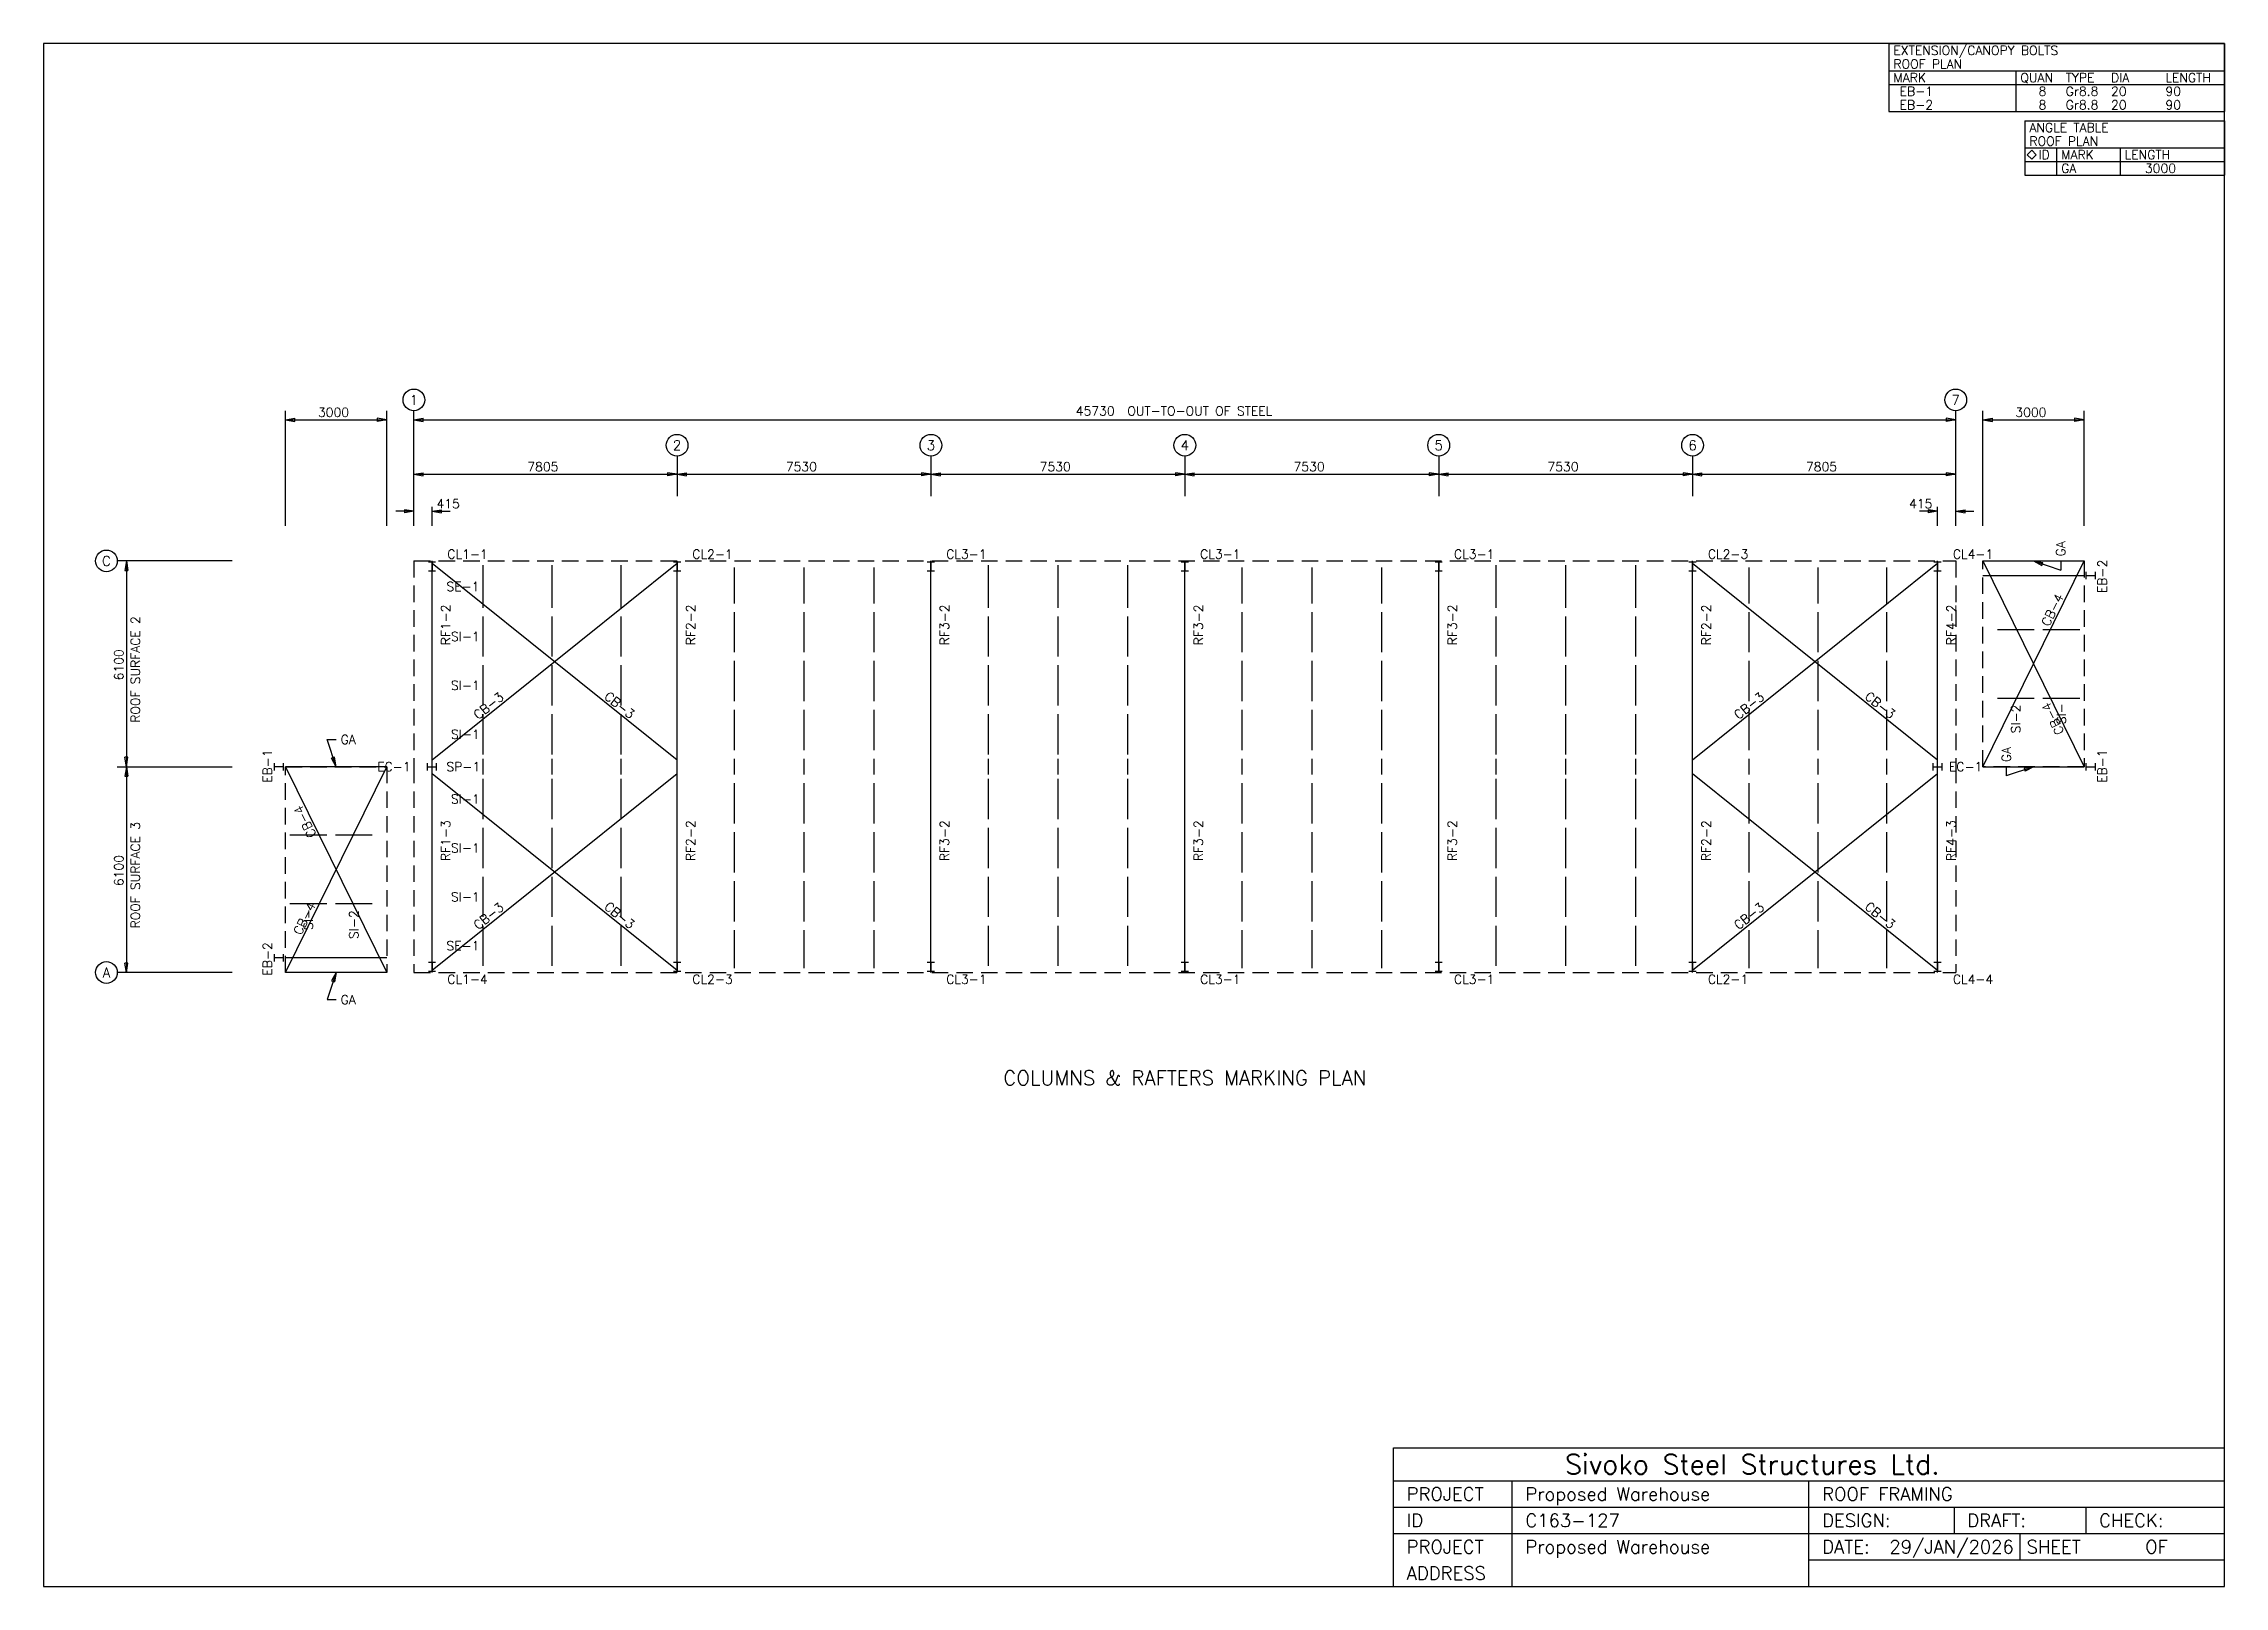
# Model space of a CAD drawing. Extents: x 0 to 64681, y 0 to 45739.
import ezdxf
from ezdxf.enums import TextEntityAlignment as Align

# ---------------------------------------------------------------- set-up
doc = ezdxf.new("R2010")
doc.units = 0
doc.linetypes.add('CONTIN', pattern=[0])
doc.linetypes.add('DASHED', pattern=[731.46, 488.96, -242.5])
doc.layers.get('0').update_dxf_attribs({"linetype": 'CONTIN'})
for name, color, linetype in [('1', 7, 'CONTIN'), ('10', 10, 'CONTIN'), ('11', 7, 'CONTIN'), ('12', 6, 'CONTIN'), ('13', 1, 'CONTIN'), ('14', 7, 'CONTIN'), ('15', 7, 'CONTIN'), ('2', 6, 'CONTIN'), ('22', 7, 'CONTIN'), ('26', 7, 'CONTIN'), ('3', 7, 'CONTIN'), ('4', 7, 'CONTIN'), ('5', 5, 'DASHED'), ('6', 6, 'CONTIN')]:
    doc.layers.add(name, color=color, linetype=linetype)
doc.styles.add('SIMPLEX', font='SIMPLEX')

# ---------------------------------------------------------------- blocks, each defined once
blk = doc.blocks.new('WCOL')
for p, q in [((-10.2, 0), (10.2, 0)), ((0, 0), (0, -25.4)), ((-10.2, -25.4), (10.2, -25.4))]:
    blk.add_line(p, q)
blk = doc.blocks.new('ARROWP')
for p, q in [((0, 0), (-280, 47)), ((-280, 47), (-280, -47)), ((0, 0), (-280, -47))]:
    blk.add_line(p, q)
blk = doc.blocks.new('ARROW')
for p, q in [((0, 0), (-280, 47)), ((-280, 47), (-280, -47)), ((0, 0), (-280, -47))]:
    blk.add_line(p, q)
blk = doc.blocks.new('ROFFRM')
at = {"layer": '1'}
for p, q in [((537.853333, 6300), (7804.99951, 12132.7686)), ((537.853333, 12132.7686), (7804.99951, 6300)), ((2048.74878, 12070.915), (2048.74878, 10814.1758)), ((4092.49854, 12070.915), (4092.49854, 10814.1758)), ((6136.25146, 12070.915), (6136.25146, 10814.1758)), ((9500.00098, 12003.6836), (9500.00098, 10943.2617)), ((11569.999, 12003.6836), (11569.999, 10943.2617)), ((13640, 12003.6836), (13640, 10943.2617)), ((17030, 12070.915), (17030, 10814.1758)), ((19100, 12070.915), (19100, 10814.1758)), ((21170, 12070.915), (21170, 10814.1758)), ((24560.002, 12003.6836), (24560.002, 10943.2617)), ((26629.998, 12003.6836), (26629.998, 10943.2617)), ((28700, 12003.6836), (28700, 10943.2617)), ((32090, 12070.915), (32090, 10814.1758)), ((34160, 12070.915), (34160, 10814.1758)), ((36230, 12070.915), (36230, 10814.1758)), ((37925, 6300), (45192.1445, 12132.7686)), ((37925, 12132.7686), (45192.1445, 6300)), ((39593.75, 12003.6836), (39593.75, 10943.2617)), ((41637.5, 12003.6836), (41637.5, 10943.2617)), ((43681.25, 12003.6836), (43681.25, 10943.2617)), ((46536.7773, 12200), (49536.7773, 6100)), ((46536.7773, 6100), (49536.7773, 12200)), ((2048.74878, 10556.0059), (2048.74878, 9363.81055)), ((4092.49854, 10556.0059), (4092.49854, 9363.81055)), ((6136.25146, 10556.0059), (6136.25146, 9363.81055)), ((9500.00098, 10685.0908), (9500.00098, 9492.89551)), ((11569.999, 10685.0908), (11569.999, 9492.89551)), ((13640, 10685.0908), (13640, 9492.89551)), ((17030, 10556.0059), (17030, 9363.81055)), ((19100, 10556.0059), (19100, 9363.81055)), ((21170, 10556.0059), (21170, 9363.81055)), ((24560.002, 10685.0908), (24560.002, 9492.89551)), ((26629.998, 10685.0908), (26629.998, 9492.89551)), ((28700, 10685.0908), (28700, 9492.89551)), ((32090, 10556.0059), (32090, 9363.81055)), ((34160, 10556.0059), (34160, 9363.81055)), ((36230, 10556.0059), (36230, 9363.81055)), ((39593.75, 10685.0908), (39593.75, 9492.89551)), ((41637.5, 10685.0908), (41637.5, 9492.89551)), ((43681.25, 10685.0908), (43681.25, 9492.89551)), ((46965.8594, 10166.667), (48057.6914, 10166.667)), ((48315.8594, 10166.667), (49407.6953, 10166.667)), ((48315.8594, 10166.667), (49407.6953, 10166.667)), ((2048.74878, 9105.64063), (2048.74878, 7913.44531)), ((4092.49854, 9105.64063), (4092.49854, 7913.44531)), ((6136.25146, 9105.64063), (6136.25146, 7913.44531)), ((9500.00098, 9234.72559), (9500.00098, 8042.52979)), ((11569.999, 9234.72559), (11569.999, 8042.52979)), ((13640, 9234.72559), (13640, 8042.52979)), ((17030, 9105.64063), (17030, 7913.44531)), ((19100, 9105.64063), (19100, 7913.44531)), ((21170, 9105.64063), (21170, 7913.44531)), ((24560.002, 9234.72559), (24560.002, 8042.52979)), ((26629.998, 9234.72559), (26629.998, 8042.52979)), ((28700, 9234.72559), (28700, 8042.52979)), ((32090, 9105.64063), (32090, 7913.44531)), ((34160, 9105.64063), (34160, 7913.44531)), ((36230, 9105.64063), (36230, 7913.44531)), ((39593.75, 9234.72559), (39593.75, 8042.52979)), ((41637.5, 9234.72559), (41637.5, 8042.52979)), ((43681.25, 9234.72559), (43681.25, 8042.52979)), ((9500.00098, 7784.35986), (9500.00098, 6592.1626)), ((11569.999, 7784.35986), (11569.999, 6592.1626)), ((13640, 7784.35986), (13640, 6592.1626)), ((24560.002, 7784.35986), (24560.002, 6592.1626)), ((26629.998, 7784.35986), (26629.998, 6592.1626)), ((28700, 7784.35986), (28700, 6592.1626)), ((39593.75, 7784.35986), (39593.75, 6592.1626)), ((41637.5, 7784.35986), (41637.5, 6592.1626)), ((43681.25, 7784.35986), (43681.25, 6592.1626)), ((46965.8594, 8133.33398), (48057.6914, 8133.33398)), ((48315.8594, 8133.33398), (49407.6953, 8133.33398)), ((48315.8594, 8133.33398), (49407.6953, 8133.33398)), ((2048.74878, 7655.27441), (2048.74878, 6463.07764)), ((4092.49854, 7655.27441), (4092.49854, 6463.07764)), ((6136.25146, 7655.27441), (6136.25146, 6463.07764)), ((17030, 7655.27441), (17030, 6463.07764)), ((19100, 7655.27441), (19100, 6463.07764)), ((21170, 7655.27441), (21170, 6463.07764)), ((32090, 7655.27441), (32090, 6463.07764)), ((34160, 7655.27441), (34160, 6463.07764)), ((36230, 7655.27441), (36230, 6463.07764)), ((-3806.78, 6100), (-806.78003, 0)), ((-3806.78, 0), (-806.78003, 6100)), ((537.853333, 67.231667), (7804.99951, 5900.00049)), ((537.853333, 5900.00049), (7804.99951, 67.231667)), ((2048.74878, 6333.99316), (2048.74878, 5866.03125)), ((4092.49854, 6333.99316), (4092.49854, 5866.03125)), ((6136.25146, 6333.99316), (6136.25146, 5866.03125)), ((9500.00098, 6333.99316), (9500.00098, 5866.03076)), ((11569.999, 6333.99316), (11569.999, 5866.03076)), ((13640, 6333.99316), (13640, 5866.03076)), ((17030, 6333.99316), (17030, 5866.03125)), ((19100, 6333.99316), (19100, 5866.03125)), ((21170, 6333.99316), (21170, 5866.03125)), ((24560.002, 6333.99316), (24560.002, 5866.03076)), ((26629.998, 6333.99316), (26629.998, 5866.03076)), ((28700, 6333.99316), (28700, 5866.03076)), ((32090, 6333.99316), (32090, 5866.03125)), ((34160, 6333.99316), (34160, 5866.03125)), ((36230, 6333.99316), (36230, 5866.03125)), ((37925, 67.231667), (45192.1445, 5900.00049)), ((37925, 5900.00049), (45192.1445, 67.231667)), ((39593.75, 6333.99316), (39593.75, 5866.03076)), ((41637.5, 6333.99316), (41637.5, 5866.03076)), ((43681.25, 6333.99316), (43681.25, 5866.03076)), ((2048.74878, 5736.94678), (2048.74878, 4544.75)), ((4092.49854, 5736.94678), (4092.49854, 4544.75)), ((6136.25146, 5736.94678), (6136.25146, 4544.75)), ((9500.00098, 5607.86133), (9500.00098, 4415.66504)), ((11569.999, 5607.86133), (11569.999, 4415.66504)), ((13640, 5607.86133), (13640, 4415.66504)), ((17030, 5736.94678), (17030, 4544.75)), ((19100, 5736.94678), (19100, 4544.75)), ((21170, 5736.94678), (21170, 4544.75)), ((24560.002, 5607.86133), (24560.002, 4415.66504)), ((26629.998, 5607.86133), (26629.998, 4415.66504)), ((28700, 5607.86133), (28700, 4415.66504)), ((32090, 5736.94678), (32090, 4544.75)), ((34160, 5736.94678), (34160, 4544.75)), ((36230, 5736.94678), (36230, 4544.75)), ((39593.75, 5607.86133), (39593.75, 4415.66504)), ((41637.5, 5607.86133), (41637.5, 4415.66504)), ((43681.25, 5607.86133), (43681.25, 4415.66504)), ((-2585.8647, 4066.6665), (-3677.6953, 4066.6665)), ((-2585.8647, 4066.6665), (-3677.6953, 4066.6665)), ((-1235.8649, 4066.6665), (-2327.6953, 4066.6665)), ((2048.74878, 4286.58057), (2048.74878, 3094.38379)), ((4092.49854, 4286.58057), (4092.49854, 3094.38379)), ((6136.25146, 4286.58057), (6136.25146, 3094.38379)), ((9500.00098, 4157.49561), (9500.00098, 2965.29883)), ((11569.999, 4157.49561), (11569.999, 2965.29883)), ((13640, 4157.49561), (13640, 2965.29883)), ((17030, 4286.58057), (17030, 3094.38379)), ((19100, 4286.58057), (19100, 3094.38379)), ((21170, 4286.58057), (21170, 3094.38379)), ((24560.002, 4157.49561), (24560.002, 2965.29883)), ((26629.998, 4157.49561), (26629.998, 2965.29883)), ((28700, 4157.49561), (28700, 2965.29883)), ((32090, 4286.58057), (32090, 3094.38379)), ((34160, 4286.58057), (34160, 3094.38379)), ((36230, 4286.58057), (36230, 3094.38379)), ((39593.75, 4157.49561), (39593.75, 2965.29883)), ((41637.5, 4157.49561), (41637.5, 2965.29883)), ((43681.25, 4157.49561), (43681.25, 2965.29883)), ((2048.74878, 2836.21411), (2048.74878, 1644.01733)), ((4092.49854, 2836.21411), (4092.49854, 1644.01733)), ((6136.25146, 2836.21411), (6136.25146, 1644.01733)), ((9500.00098, 2707.12939), (9500.00098, 1514.9325)), ((11569.999, 2707.12939), (11569.999, 1514.9325)), ((13640, 2707.12939), (13640, 1514.9325)), ((17030, 2836.21411), (17030, 1644.01733)), ((19100, 2836.21411), (19100, 1644.01733)), ((21170, 2836.21411), (21170, 1644.01733)), ((24560.002, 2707.12939), (24560.002, 1514.9325)), ((26629.998, 2707.12939), (26629.998, 1514.9325)), ((28700, 2707.12939), (28700, 1514.9325)), ((32090, 2836.21411), (32090, 1644.01733)), ((34160, 2836.21411), (34160, 1644.01733)), ((36230, 2836.21411), (36230, 1644.01733)), ((39593.75, 2707.12939), (39593.75, 1514.9325)), ((41637.5, 2707.12939), (41637.5, 1514.9325)), ((43681.25, 2707.12939), (43681.25, 1514.9325)), ((-2585.8647, 2033.33325), (-3677.6953, 2033.33325)), ((-2585.8647, 2033.33325), (-3677.6953, 2033.33325)), ((-1235.8649, 2033.33325), (-2327.6953, 2033.33325)), ((2048.74878, 1385.8479), (2048.74878, 196.316483)), ((4092.49854, 1385.8479), (4092.49854, 196.316483)), ((6136.25146, 1385.8479), (6136.25146, 196.316483)), ((17030, 1385.8479), (17030, 196.316483)), ((19100, 1385.8479), (19100, 196.316483)), ((21170, 1385.8479), (21170, 196.316483)), ((32090, 1385.8479), (32090, 196.316483)), ((34160, 1385.8479), (34160, 196.316483)), ((36230, 1385.8479), (36230, 196.316483)), ((9500.00098, 1256.76294), (9500.00098, 129.084808)), ((11569.999, 1256.76294), (11569.999, 129.084808)), ((13640, 1256.76294), (13640, 129.084808)), ((24560.002, 1256.76294), (24560.002, 129.084808)), ((26629.998, 1256.76294), (26629.998, 129.084808)), ((28700, 1256.76294), (28700, 129.084808)), ((39593.75, 1256.76294), (39593.75, 129.084808)), ((41637.5, 1256.76294), (41637.5, 129.084808)), ((43681.25, 1256.76294), (43681.25, 129.084808))]:
    blk.add_line(p, q, dxfattribs=at)
at = {"layer": '12'}
for p, q in [((-3806.78, 13242.0928), (-3806.78, 16652.082)), ((-806.77985, 13242.0928), (-806.77985, 16652.082)), ((0, 13242.0928), (0, 16652.082)), ((45730, 13242.0928), (45730, 16652.082)), ((46536.7773, 13242.0928), (46536.7773, 16652.082)), ((49536.7773, 13242.0928), (49536.7773, 16652.082)), ((7804.99951, 15307.4492), (7804.99951, 14124.1709)), ((15334.998, 15307.4492), (15334.998, 14124.1709)), ((22864.998, 15307.4492), (22864.998, 14124.1709)), ((30395.002, 15307.4492), (30395.002, 14124.1709)), ((37925, 15307.4492), (37925, 14124.1709)), ((0, 13242.0928), (0, 13806.8389)), ((537.853333, 13242.0928), (537.853333, 13806.8389)), ((45192.1445, 13242.0928), (45192.1445, 13806.8389)), ((45730, 13242.0928), (45730, 13806.8389)), ((-5386.7236, 12200), (-8796.7139, 12200)), ((-8796.7139, 6100), (-5386.7236, 6100)), ((-5386.7236, 0), (-8796.7139, 0))]:
    blk.add_line(p, q, dxfattribs=at)
at = {"layer": '13'}
for centre in [(0, 16974.7949), (45730, 16974.7949), (7804.99951, 15630.1611), (15334.998, 15630.1611), (22864.998, 15630.1611), (30395.002, 15630.1611), (37925, 15630.1611), (-9119.4258, 12200), (-9119.4258, 0)]:
    blk.add_circle(centre, 322.712036, dxfattribs=at)
at = {"layer": '2'}
for p, q in [((-3806.78, 16383.1572), (-806.78003, 16383.1572)), ((0, 16383.1572), (45730, 16383.1572)), ((46536.7773, 16383.1572), (49536.7773, 16383.1572)), ((0, 14769.5947), (45730, 14769.5947)), ((0, 13672.374), (-537.85333, 13672.374)), ((537.853333, 13672.374), (1075.70667, 13672.374)), ((45192.1445, 13672.374), (44654.293, 13672.374)), ((45730, 13672.374), (46267.8516, 13672.374)), ((-8527.7881, 12200), (-8527.7881, 0))]:
    blk.add_line(p, q, dxfattribs=at)
at = {"layer": '3'}
for p, q in [((48036.7773, 12200), (48843.5586, 11931.0732)), ((48843.5586, 12200), (48843.5586, 11931.0732)), ((-2306.78, 6100), (-2575.7068, 6906.7793)), ((-2575.7068, 6906.7793), (-2306.78, 6906.7793)), ((47230, 6100), (47230, 5831.07324)), ((48036.7773, 6100), (47230, 5831.07324)), ((-2306.78, 0), (-2575.7068, -806.78003)), ((-2575.7068, -806.78003), (-2306.78, -806.78003))]:
    blk.add_line(p, q, dxfattribs=at)
at = {"layer": '4'}
for p, q in [((537.853333, 0), (537.853333, 12200)), ((7804.99951, 0), (7804.99951, 12200)), ((15335, 0), (15335, 12200)), ((22865, 0), (22865, 12200)), ((30395.002, 0), (30395.002, 12200)), ((37925, 0), (37925, 12200)), ((45192.1445, 0), (45192.1445, 12200)), ((46536.7773, 11770), (49536.7773, 11770)), ((-806.78003, 6100), (-3806.78, 6100)), ((46536.7773, 6100), (49536.7773, 6100)), ((-806.78003, 430.000092), (-3806.78, 430.000092))]:
    blk.add_line(p, q, dxfattribs=at)
at = {"layer": '5'}
for p, q in [((0, 12200), (0, 6100)), ((0, 12200), (45730, 12200)), ((45730, 12200), (45730, 6100)), ((46536.7773, 6100), (46536.7773, 12200)), ((46536.7773, 12200), (49536.7773, 12200)), ((49536.7773, 12200), (49536.7773, 6100)), ((-3806.78, 6100), (-806.78003, 6100)), ((-3806.78, 0), (-3806.78, 6100)), ((-806.78003, 6100), (-806.78003, 0)), ((0, 6100), (0, 0)), ((45730, 6100), (45730, 0)), ((49536.7773, 6100), (46536.7773, 6100)), ((-806.78003, 0), (-3806.78, 0)), ((0, 0), (45730, 0))]:
    blk.add_line(p, q, dxfattribs=at)
at = {"layer": '6'}
for p, q in [((46536.7773, 12200), (49536.7773, 12200)), ((-806.78003, 6100), (-3806.78, 6100)), ((46536.7773, 6100), (49536.7773, 6100)), ((-806.78003, 0), (-3806.78, 0))]:
    blk.add_line(p, q, dxfattribs=at)
at = {"layer": '10', "yscale": 10.5876646, "zscale": 10.5876646}
for p, xscale in [((537.852417, 12166.3848), -10.587665), ((7804.99951, 12166.3848), -10.587665), ((15334.998, 12166.3848), -10.587665), ((22864.998, 12166.3848), -10.587665), ((30395.002, 12166.3848), -10.587665), ((37925, 12166.3848), -10.587665), ((45192.1445, 12166.3848), -10.587665), ((537.853333, 302.542511), 10.5876646), ((7804.99951, 302.542511), 10.5876646), ((15335, 302.542511), 10.5876646), ((22865, 302.542511), 10.5876646), ((30395.002, 302.542511), 10.5876646), ((37925, 302.542511), 10.5876646), ((45192.1445, 302.542511), 10.5876646)]:
    blk.add_blockref('WCOL', p, dxfattribs=dict(at, xscale=xscale))
at = {"layer": '10', "xscale": 10.5876646, "yscale": 10.5876646, "zscale": 10.5876646}
for p, rotation in [((49604.0117, 11770), 90), ((-3874.0117, 6100), 270), ((403.390015, 6100), 90), ((45057.6836, 6100), 90), ((49604.0117, 6100), 90), ((-3874.0117, 430.000092), 270)]:
    blk.add_blockref('WCOL', p, dxfattribs=dict(at, rotation=rotation))
at = {"layer": '2'}
for p, rotation in [((-3806.78, 16383.1572), 180), ((0, 16383.1572), 180), ((46536.7773, 16383.1572), 180), ((0, 14769.5947), 180), ((7804.99951, 14769.5947), 180), ((15334.998, 14769.5947), 180), ((22864.998, 14769.5947), 180), ((30395.002, 14769.5947), 180), ((37925, 14769.5947), 180), ((537.853333, 13672.374), 180), ((45730, 13672.374), 180), ((-8527.7881, 12200), 90), ((-8527.7881, 6100), 270), ((-8527.7881, 6100), 90), ((-8527.7881, 0), 270)]:
    blk.add_blockref('ARROW', p, dxfattribs=dict(at, rotation=rotation))
for p in [(-806.78003, 16383.1572), (45730, 16383.1572), (49536.7773, 16383.1572), (7804.99951, 14769.5947), (15334.998, 14769.5947), (22864.998, 14769.5947), (30395.002, 14769.5947), (37925, 14769.5947), (45730, 14769.5947), (0, 13672.374), (45192.1445, 13672.374)]:
    blk.add_blockref('ARROW', p, dxfattribs=at)
at = {"layer": '3'}
for p, rotation in [((48036.7773, 12200), 161.565), ((-2306.78, 6100), 288.435), ((48036.7773, 6100), 378.435), ((-2306.78, 0), 431.565)]:
    blk.add_blockref('ARROWP', p, dxfattribs=dict(at, rotation=rotation))
at = {"layer": '11', "style": 'SIMPLEX'}
for s, p in [('3000', (-2844.6333, 16472.7988)), ('45730', (19631.1563, 16512.2422)), ('3000', (47498.9219, 16472.7988)), ('7805', (3364.64648, 14859.2383)), ('7530', (11032.1455, 14859.2383)), ('7530', (18562.1445, 14859.2383)), ('7530', (26092.1426, 14859.2383)), ('7530', (33622.1445, 14859.2383)), ('7805', (41289.6484, 14859.2383)), ('415', (672.316711, 13762.0176)), ('415', (44345.0273, 13762.0176))]:
    blk.add_text(s, height=268.926666, dxfattribs=at).set_placement(p)
for p in [(-8617.4307, 8659.20898), (-8617.4307, 2559.20898)]:
    blk.add_text('6100', height=268.926666, rotation=90, dxfattribs=at).set_placement(p)
at = {"layer": '13', "style": 'SIMPLEX'}
for s, p in [('1', (0, 16974.7949)), ('7', (45730, 16974.7949)), ('2', (7804.99951, 15630.1611)), ('3', (15334.998, 15630.1611)), ('4', (22864.998, 15630.1611)), ('5', (30395.002, 15630.1611)), ('6', (37925, 15630.1611)), ('C', (-9119.4258, 12200)), ('A', (-9119.4258, 0))]:
    blk.add_text(s, height=290.440826, dxfattribs=at).set_placement(p, align=Align.MIDDLE_CENTER)
at = {"layer": '15', "style": 'SIMPLEX'}
blk.add_text(' OUT-TO-OUT OF STEEL', height=268.926666, dxfattribs=at).set_placement((20975.7891, 16512.2422))
for s, p in [('ROOF SURFACE 2', (-8124.3975, 7401.97656)), ('ROOF SURFACE 3', (-8124.3975, 1301.97668))]:
    blk.add_text(s, height=268.926666, rotation=90, dxfattribs=at).set_placement(p)
blk.add_text('COLUMNS & RAFTERS MARKING PLAN', height=430.282684, dxfattribs=at).set_placement((22865, -3341.4138), align=Align.CENTER)
at = {"layer": '3', "style": 'SIMPLEX'}
for s, p in [(' CL1-1', (806.779114, 12267.2314)), (' CL2-1', (8073.92627, 12267.2314)), (' CL3-1', (15603.9248, 12267.2314)), (' CL3-1', (23133.9238, 12267.2314)), (' CL3-1', (30663.9258, 12267.2314)), (' CL2-3', (38193.9258, 12267.2314)), (' CL4-1', (45461.0742, 12267.2314)), ('SE-1', (964.974243, 11308.082)), ('SI-1', (1099.43762, 9825.44531)), ('SI-1', (1099.43762, 8375.0791)), ('SI-1', (1099.43762, 6924.71289)), ('GA', (-2172.3169, 6772.31689)), ('EC-1', (-1089.1531, 5965.53662)), ('SP-1', (964.974243, 5965.54834)), ('EC-1', (45528.3047, 5965.53662)), ('SI-1', (1099.43762, 5006.38477)), ('SI-1', (1099.43762, 3556.01855)), ('SI-1', (1099.43762, 2105.65234)), ('SE-1', (964.974243, 656.618774)), (' CL1-4', (806.780029, -336.15836)), (' CL2-3', (8073.92725, -336.15836)), (' CL3-1', (15603.9268, -336.15836)), (' CL3-1', (23133.9277, -336.15836)), (' CL3-1', (30663.9258, -336.15836)), (' CL2-1', (38193.9258, -336.15836)), (' CL4-4', (45461.0742, -336.15836)), ('GA', (-2172.3169, -941.24329))]:
    blk.add_text(s, height=268.926666, dxfattribs=at).set_placement(p)
for s, rotation, p in [('GA', 90, (48978.0195, 12334.4629)), ('EB-2', 90, (50209.0977, 11245.5928)), ('CB-4', 63.812, (48495.0156, 10234.0947)), (' RF1-2', 90, (1075.70667, 9514.40918)), (' RF2-2', 90, (8342.85352, 9514.40918)), (' RF3-2', 90, (15872.8545, 9514.40918)), (' RF3-2', 90, (23402.8555, 9514.40918)), (' RF3-2', 90, (30932.8516, 9514.40918)), (' RF2-2', 90, (38462.8516, 9514.40918)), (' RF4-2', 90, (45730, 9514.40918)), ('CB-3', 38.751, (1903.5874, 7482.37646)), ('CB-3', -38.751, (5621.32715, 8138.87109)), ('CB-3', 38.751, (39290.7344, 7482.37646)), ('CB-3', -38.751, (43008.4766, 8138.87109)), ('SI-2', 90, (47646.2422, 7089.89746)), ('CB-4', 116.188, (48957.875, 7124.75244)), ('SI-', 90, (48996.2383, 7358.82422)), ('SI-', 90, (48996.2383, 7358.82422)), ('EB-1', 90, (-4210.1699, 5622.65527)), ('GA', 90, (47364.4648, 6234.46338)), ('EB-1', 90, (50209.0977, 5622.65527)), ('CB-4', 116.188, (-2885.6792, 4074.75269)), (' RF1-3', 90, (1075.70667, 3115.89771)), (' RF2-2', 90, (8342.85352, 3115.89771)), (' RF3-2', 90, (15872.8545, 3115.89771)), (' RF3-2', 90, (23402.8555, 3115.89771)), (' RF3-2', 90, (30932.8516, 3115.89771)), (' RF2-2', 90, (38462.8516, 3115.89771)), (' RF4-3', 90, (45730, 3115.89771)), ('CB-4', 63.812, (-3348.5417, 1084.09399)), ('CB-3', 38.751, (1903.58765, 1249.60815)), ('CB-3', -38.751, (5621.32715, 1906.10364)), ('CB-3', 38.751, (39290.7344, 1249.60815)), ('CB-3', -38.751, (43008.4766, 1906.10364)), ('SI-', 90, (-2997.3169, 1258.82446)), ('SI-', 90, (-2997.3169, 1258.82446)), ('SI-2', 90, (-1647.3169, 989.897705)), ('EB-2', 90, (-4210.1699, -94.406914))]:
    blk.add_text(s, height=268.926666, rotation=rotation, dxfattribs=at).set_placement(p)
blk = doc.blocks.new('RW3BLT')
for p, q in [((-9950.2871, 0), (0, 0)), ((-9950.2871, 0), (-9950.2871, -2016.95)), ((0, 0), (0, -2016.95)), ((-9950.2871, -806.78003), (0, -806.78003)), ((-9950.2871, -1210.17), (0, -1210.17)), ((-6185.3135, -806.78003), (-6185.3135, -2016.95)), ((-9950.2871, -2016.95), (0, -2016.95))]:
    blk.add_line(p, q)
at = {"layer": '14', "style": 'SIMPLEX'}
for s, p in [('EXTENSION/CANOPY BOLTS', (-9815.8242, -336.15833)), ('ROOF PLAN', (-9815.8242, -739.54834)), ('MARK', (-9815.8242, -1142.9384)), ('QUAN', (-6050.8501, -1142.9384)), ('TYPE', (-4706.2163, -1142.9384)), ('DIA', (-3361.5835, -1142.9384)), ('LENGTH', (-1748.0234, -1142.9384))]:
    blk.add_text(s, height=268.926666, dxfattribs=at).set_placement(p)
at = {"layer": '26', "style": 'SIMPLEX'}
for s, height, p in [(' EB-1', 268.926666, (-9815.8242, -1546.3284)), ('8', 268.92667, (-5512.9966, -1546.3284)), ('Gr8.8', 268.926666, (-4706.2163, -1546.3284)), ('20', 268.926666, (-3361.5835, -1546.3284)), ('90', 268.926666, (-1748.0234, -1546.3284)), (' EB-2', 268.926666, (-9815.8242, -1949.7184)), ('8', 268.92667, (-5512.9966, -1949.7184)), ('Gr8.8', 268.926666, (-4706.2163, -1949.7184)), ('20', 268.926666, (-3361.5835, -1949.7184)), ('90', 268.926666, (-1748.0234, -1949.7184))]:
    blk.add_text(s, height=height, dxfattribs=at).set_placement(p)
blk = doc.blocks.new('RW3ANGL')
for p, q in [((-5916.3867, 0), (-5916.3867, -1613.5601)), ((-5916.3867, 0), (0, 0)), ((0, 0), (0, -1613.5601)), ((-5916.3867, -806.78003), (0, -806.78003)), ((-5916.3867, -1210.17), (0, -1210.17)), ((-4975.1436, -806.78003), (-4975.1436, -1613.5601)), ((-3092.6567, -806.78003), (-3092.6567, -1613.5601)), ((-5916.3867, -1613.5601), (0, -1613.5601))]:
    blk.add_line(p, q)
at = {"layer": '14'}
for p, q in [((-5849.1553, -1008.475), (-5714.6919, -874.01178)), ((-5714.6919, -1142.9384), (-5849.1553, -1008.475)), ((-5714.6919, -874.01178), (-5580.2285, -1008.475)), ((-5580.2285, -1008.475), (-5714.6919, -1142.9384))]:
    blk.add_line(p, q, dxfattribs=at)
at = {"layer": '14', "style": 'SIMPLEX'}
for s, p in [('ANGLE TABLE', (-5781.9233, -336.15833)), ('ROOF PLAN', (-5781.9233, -739.54834)), ('ID', (-5512.9966, -1142.9384)), ('MARK', (-4840.6802, -1142.9384)), ('LENGTH', (-2958.1934, -1142.9384))]:
    blk.add_text(s, height=268.926666, dxfattribs=at).set_placement(p)
at = {"layer": '26', "style": 'SIMPLEX'}
for s, p in [('GA', (-4840.6802, -1546.3284)), ('   3000', (-2958.1934, -1546.3284))]:
    blk.add_text(s, height=268.926666, dxfattribs=at).set_placement(p)

msp = doc.modelspace()

# ---------------------------------------------------------------- linework, layer by layer
for p, q in [((40037.543, 0), (40037.543, 4107.24365)), ((40037.543, 4107.24365), (64681.0039, 4107.24365)), ((64681.0039, 0), (64681.0039, 4107.24365)), ((40037.543, 3129.32861), (64681.0039, 3129.32861)), ((43558.0352, 0), (43558.0352, 3129.32861)), ((52359.2695, 0), (52359.2695, 3129.32861)), ((40037.543, 2346.99658), (64681.0039, 2346.99658)), ((56662.0977, 2346.99658), (56662.0977, 1564.66431)), ((60573.7656, 2346.99658), (60573.7656, 1564.66431)), ((40037.543, 1564.66431), (64681.0039, 1564.66431)), ((58617.9336, 1564.66431), (58617.9336, 782.332153)), ((52359.2695, 782.332153), (64681.0039, 782.332153)), ((40037.543, 0), (64681.0039, 0))]:
    msp.add_line(p, q)
at = {"layer": '22'}
for p, q in [((64681.0039, 45738.7148), (0, 45738.7148)), ((0, 45738.7148), (0, 0)), ((64681.0039, 0), (64681.0039, 45738.7148)), ((0, 0), (64681.0039, 0))]:
    msp.add_line(p, q, dxfattribs=at)

# ---------------------------------------------------------------- block references
for name, p in [('RW3BLT', (64681.0039, 45738.7148)), ('RW3ANGL', (64681.0039, 43452.8398)), ('ROFFRM', (10982.1621, 18201.3457))]:
    msp.add_blockref(name, p)

# ---------------------------------------------------------------- texts
at = {"layer": '14', "style": 'SIMPLEX'}
for s, height, p in [('Sivoko Steel Structures Ltd.', 586.749146, (45122.7031, 3324.91162)), ('PROJECT', 391.166077, (40428.707, 2542.57959)), ('Proposed Warehouse', 391.166077, (43949.207, 2542.57959)), ('ROOF FRAMING', 391.166077, (52750.4414, 2542.57959)), ('ID', 391.166077, (40428.707, 1760.24731)), ('C163-127', 391.166077, (43949.207, 1760.24731)), ('DESIGN:', 391.166077, (52750.4414, 1760.24731)), ('DRAFT:', 391.166077, (57053.2656, 1760.24731)), ('CHECK:', 391.166077, (60964.9297, 1760.24731)), ('PROJECT', 391.166077, (40428.707, 977.915222)), ('Proposed Warehouse', 391.166077, (43949.207, 977.915222)), ('DATE:', 391.166077, (52750.4414, 977.915222)), ('29/JAN/2026', 391.166077, (54745.3906, 977.915222)), ('SHEET', 391.166077, (58813.5117, 977.915222)), ('OF', 391.166077, (62334.0039, 977.915222)), ('ADDRESS', 391.166077, (40428.707, 195.583038))]:
    msp.add_text(s, height=height, dxfattribs=at).set_placement(p)

doc.saveas('drawing.dxf')
